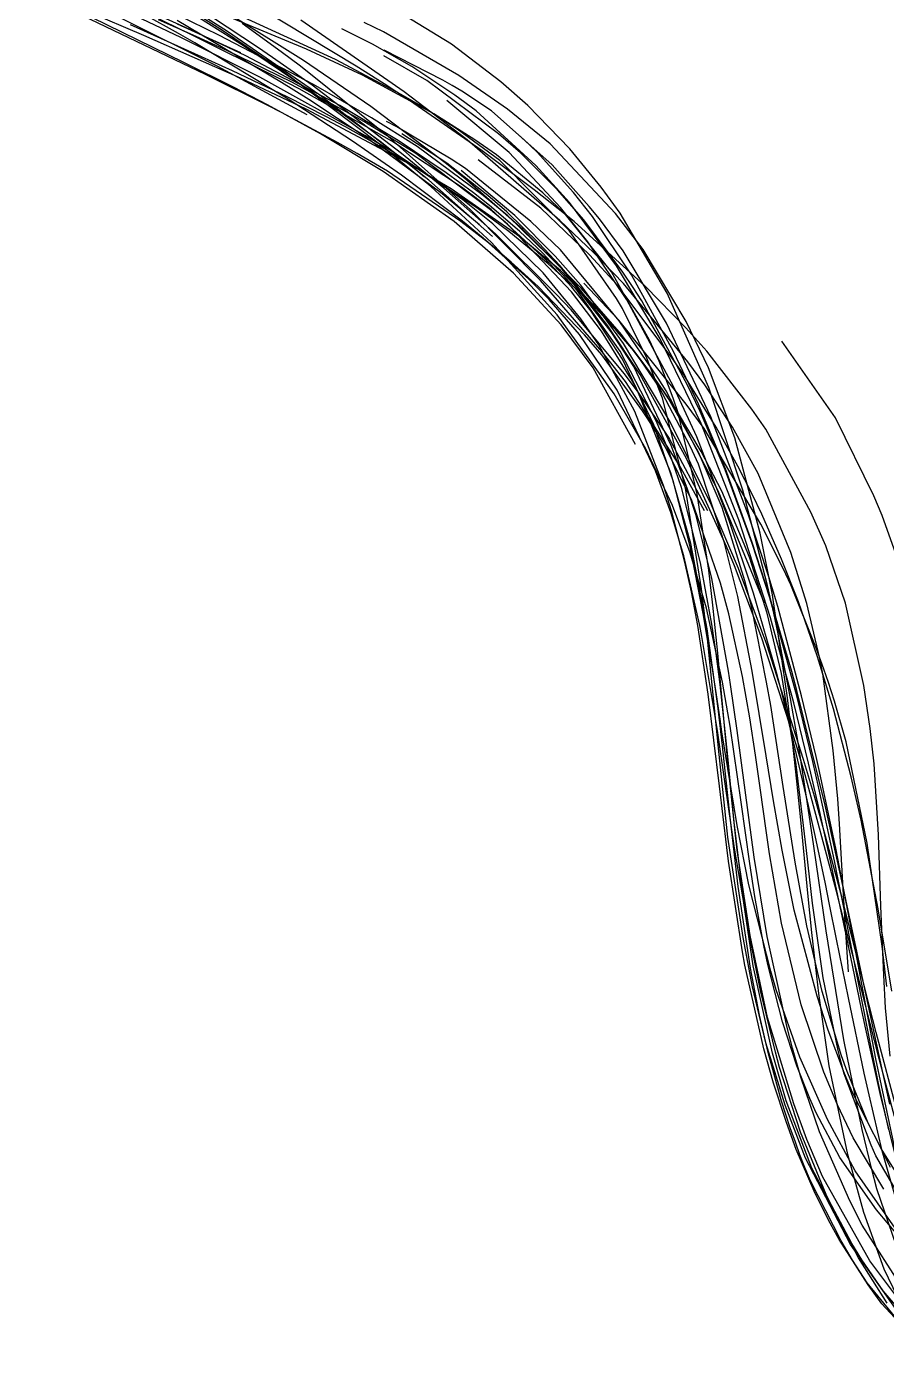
# Model space of a CAD drawing. Header units: metres. Extents: x -663 to 215, y -40 to 703.
# Drawn here: x -476.4 to -326.6, y 346.8 to 580.4 of the extents above; entities that cross this region are included whole.
import ezdxf

# ---------------------------------------------------------------- set-up
doc = ezdxf.new("R2010")
doc.units = ezdxf.units.M

msp = doc.modelspace()

# ---------------------------------------------------------------- linework, layer by layer
for p, q in [((-459.95, 579.12, -1993.92), (-476.38, 587, -1979.76)), ((-449.54, 578.54, -1981.88), (-467.11, 586.89, -1966.88)), ((-442.27, 579.73, -1990.2), (-454.32, 587.33, -1978.58)), ((-436.15, 576.84, -1989.22), (-451.59, 587.02, -1974.9)), ((-447.54, 578.93, -1983.2), (-459.93, 584.94, -1971.64)), ((-438.59, 577.05, -1992.98), (-450.79, 584.73, -1981.2)), ((-441.42, 579.59, -1990.37), (-449.19, 584.5, -1982.86)), ((-402.35, 577.33, -2019.92), (-415.01, 585.11, -2005.52)), ((-455.98, 578.89, -1973.29), (-465.81, 583.05, -1965.69)), ((-449, 574.17, -2001.24), (-465.04, 582, -1987.73)), ((-443.1, 573.45, -2000.26), (-459.98, 581.87, -1985.68)), ((-449.95, 579.21, -1978.77), (-455.8, 582.46, -1973.49)), ((-447.43, 579.66, -1992.25), (-453.24, 582.28, -1987.34)), ((-442.89, 578.94, -2001.41), (-450.07, 582.4, -1995.32)), ((-428.18, 574.51, -1990.99), (-441.44, 582.79, -1978.23)), ((-427.61, 576.47, -2008.39), (-441.37, 582.2, -1996.08)), ((-422.57, 574.7, -2018.11), (-439.94, 582.63, -2001.3)), ((-418.97, 573.51, -1984.82), (-435.64, 583.59, -1972.11)), ((-445.91, 575.18, -1997.39), (-458.31, 580.73, -1986.39)), ((-446.89, 578.69, -1992.97), (-453.41, 581.57, -1987.5)), ((-431.98, 570.69, -1994.84), (-450.2, 581.48, -1976.76)), ((-439.08, 575.87, -2000.11), (-450.13, 580.85, -1990.67)), ((-438.23, 575.34, -2000.2), (-447.43, 579.66, -1992.25)), ((-431.88, 572.72, -2000.77), (-442.27, 579.73, -1990.2)), ((-425.32, 568.5, -2007.15), (-441.42, 579.59, -1990.37)), ((-432.07, 576.04, -1990.94), (-438.82, 580.95, -1984.19)), ((-410.6, 569.03, -1993.09), (-428.64, 581.55, -1977.03)), ((-416.16, 577.34, -2012.97), (-421.5, 580.03, -2006.7)), ((-414.24, 579.52, -2008.4), (-417.6, 581.16, -2005.34)), ((-401.1, 571.91, -2021.58), (-414.24, 579.52, -2008.4)), ((-445.25, 572.06, -2006.48), (-459.95, 579.12, -1993.92)), ((-439.11, 571.41, -1987.61), (-455.98, 578.89, -1973.29)), ((-447.07, 577.59, -1981.41), (-449.95, 579.21, -1978.77)), ((-435.77, 571.62, -1994.59), (-449.54, 578.54, -1981.88)), ((-432.65, 571.49, -1998.21), (-447.54, 578.93, -1983.2)), ((-430.81, 567.78, -1997.34), (-447.07, 577.59, -1981.41)), ((-441.38, 576.18, -1997.66), (-446.89, 578.69, -1992.97)), ((-426.39, 570.32, -2015.73), (-442.89, 578.94, -2001.41)), ((-427.7, 569.72, -2004.13), (-438.59, 577.05, -1992.98)), ((-409.28, 573.44, -2021.46), (-416.16, 577.34, -2012.97)), ((-393.79, 570.81, -2030.72), (-402.35, 577.33, -2019.92)), ((-440.53, 572.73, -2002.21), (-445.91, 575.18, -1997.39)), ((-432.56, 571.93, -2005.31), (-441.38, 576.18, -1997.66)), ((-421.84, 566.67, -2015.16), (-438.23, 575.34, -2000.2)), ((-433.54, 575.06, -1991.72), (-436.15, 576.84, -1989.22)), ((-426.63, 570.2, -1998.52), (-433.54, 575.06, -1991.72)), ((-428.7, 573.53, -1994.38), (-432.07, 576.04, -1990.94)), ((-417.9, 571.97, -2017.59), (-427.61, 576.47, -2008.39)), ((-411.14, 568.58, -2030.07), (-422.57, 574.7, -2018.11)), ((-406.66, 571.03, -2023.31), (-414.17, 575.35, -2014.4)), ((-403.87, 571.1, -2026.82), (-414.11, 576.29, -2014.05)), ((-440.36, 569.85, -2008.63), (-449, 574.17, -2001.24)), ((-427.54, 565.07, -2014.38), (-443.1, 573.45, -2000.26)), ((-431.01, 568.18, -2010.87), (-440.53, 572.73, -2002.21)), ((-414.89, 559.94, -2019.9), (-431.88, 572.72, -2000.77)), ((-413.38, 561.25, -2011.23), (-428.7, 573.53, -1994.38)), ((-416.4, 566.49, -2003.26), (-428.18, 574.51, -1990.99)), ((-414.09, 570.43, -1988.76), (-418.97, 573.51, -1984.82)), ((-401.76, 568.45, -2031.36), (-409.28, 573.44, -2021.46)), ((-434.38, 566.65, -2015.83), (-445.25, 572.06, -2006.48)), ((-427.67, 566.03, -1998.21), (-439.11, 571.41, -1987.61)), ((-417.34, 561.4, -2013.58), (-435.77, 571.62, -1994.59)), ((-428.94, 569.59, -2002.11), (-432.65, 571.49, -1998.21)), ((-430.09, 570.71, -2007.47), (-432.56, 571.93, -2005.31)), ((-427.21, 567.72, -1999.81), (-431.98, 570.69, -1994.84)), ((-417.63, 563.88, -2018.94), (-430.09, 570.71, -2007.47)), ((-411.06, 558.29, -2015.24), (-426.63, 570.2, -1998.52)), ((-416.32, 564.54, -2024.82), (-426.39, 570.32, -2015.73)), ((-405.47, 565.21, -2030.53), (-417.9, 571.97, -2017.59)), ((-409.68, 567.57, -1992.46), (-414.09, 570.43, -1988.76)), ((-394.2, 561.76, -2039.65), (-406.66, 571.03, -2023.31)), ((-402.22, 570.17, -2028.94), (-403.87, 571.1, -2026.82)), ((-400.57, 569.2, -2031.08), (-402.22, 570.17, -2028.94)), ((-392.62, 566.05, -2031.02), (-401.1, 571.91, -2021.58)), ((-389.05, 566.67, -2037.09), (-393.79, 570.81, -2030.72)), ((-434.44, 566.8, -2013.77), (-440.36, 569.85, -2008.63)), ((-424.26, 564.78, -2017.13), (-431.01, 568.18, -2010.87)), ((-419.59, 560.49, -2009.2), (-430.81, 567.78, -1997.34)), ((-412.76, 560.47, -2020.94), (-428.94, 569.59, -2002.11)), ((-423.43, 566.73, -2008.66), (-427.7, 569.72, -2004.13)), ((-417.44, 561.24, -2010.64), (-427.21, 567.72, -1999.81)), ((-409, 555.8, -2026.24), (-425.32, 568.5, -2007.15)), ((-407.33, 566.37, -2034.25), (-411.14, 568.58, -2030.07)), ((-399.65, 560.71, -2004.03), (-410.6, 569.03, -1993.09)), ((-398.09, 565.76, -2036.37), (-401.76, 568.45, -2031.36)), ((-395.41, 565.75, -2038.03), (-400.57, 569.2, -2031.08)), ((-425.17, 561.76, -2022.07), (-434.44, 566.8, -2013.77)), ((-432.01, 565.45, -2017.88), (-434.38, 566.65, -2015.83)), ((-422.25, 560.23, -2026.53), (-432.01, 565.45, -2017.88)), ((-410.31, 556.82, -2016.68), (-427.67, 566.03, -1998.21)), ((-414.82, 560.4, -2018.25), (-423.43, 566.73, -2008.66)), ((-411.64, 560.57, -2025.14), (-421.84, 566.67, -2015.16)), ((-403.21, 556.49, -2018.43), (-416.4, 566.49, -2003.26)), ((-397.04, 558.81, -2004.06), (-409.68, 567.57, -1992.46)), ((-401.36, 562.56, -2041.13), (-407.33, 566.37, -2034.25)), ((-392.31, 558.49, -2043.73), (-403.16, 567.56, -2028.96)), ((-387.65, 556.22, -2051.79), (-398.09, 565.76, -2036.37)), ((-384.85, 556.37, -2053.4), (-395.41, 565.75, -2038.03)), ((-385.18, 560, -2040.17), (-392.62, 566.05, -2031.02)), ((-381.75, 559.11, -2047.77), (-389.05, 566.67, -2037.09)), ((-420.82, 562.96, -2020.37), (-424.26, 564.78, -2017.13)), ((-408.6, 558.31, -2027.8), (-417.63, 563.88, -2018.94)), ((-408.37, 559.52, -2032.36), (-416.32, 564.54, -2024.82)), ((-411.88, 562.97, -2042.11), (-413.72, 563.91, -2039.61)), ((-398.3, 560.7, -2038.72), (-405.47, 565.21, -2030.53)), ((-414.26, 555.21, -2032.49), (-425.17, 561.76, -2022.07)), ((-414.95, 559.67, -2026.05), (-420.82, 562.96, -2020.37)), ((-404.02, 551.27, -2027.22), (-417.44, 561.24, -2010.64)), ((-412.7, 558.68, -2018.66), (-417.34, 561.4, -2013.58)), ((-399.06, 548.5, -2028.81), (-413.38, 561.25, -2011.23)), ((-402.4, 557.32, -2054.8), (-411.88, 562.97, -2042.11)), ((-403.2, 556.61, -2052.51), (-411.04, 561.76, -2042.19)), ((-393.92, 557.07, -2050.53), (-401.36, 562.56, -2041.13)), ((-383.47, 546.64, -2023.17), (-399.65, 560.71, -2004.03)), ((-394.55, 558.1, -2043.29), (-398.3, 560.7, -2038.72)), ((-390.35, 558.44, -2045.01), (-394.2, 561.76, -2039.65)), ((-389.73, 560.72, -2045.69), (-391.69, 562.46, -2042.83)), ((-387.44, 558.56, -2049.1), (-389.73, 560.72, -2045.69)), ((-418.78, 558.29, -2029.67), (-422.25, 560.23, -2026.53)), ((-411.06, 554.57, -2018.86), (-419.59, 560.49, -2009.2)), ((-411.61, 557.69, -2029.37), (-414.95, 559.67, -2026.05)), ((-405.94, 552.55, -2030.92), (-414.89, 559.94, -2019.9)), ((-406.3, 553.67, -2028.43), (-414.82, 560.4, -2018.25)), ((-400.61, 552.43, -2037.18), (-412.76, 560.47, -2020.94)), ((-397.74, 548.68, -2037.07), (-412.7, 558.68, -2018.66)), ((-403.31, 554.97, -2033.9), (-411.64, 560.57, -2025.14)), ((-396.82, 551.01, -2044.49), (-408.37, 559.52, -2032.36)), ((-387.95, 552.01, -2013.3), (-397.04, 558.81, -2004.06)), ((-383.38, 548.93, -2057.21), (-392.31, 558.49, -2043.73)), ((-383.89, 552.01, -2054.55), (-390.35, 558.44, -2045.01)), ((-381.12, 551.52, -2058.98), (-387.44, 558.56, -2049.1)), ((-373.78, 547.86, -2056.99), (-385.18, 560, -2040.17)), ((-376.3, 552.47, -2056.44), (-381.75, 559.11, -2047.77)), ((-413.54, 555.22, -2034.56), (-418.78, 558.29, -2029.67)), ((-409.56, 556.44, -2031.43), (-411.61, 557.69, -2029.37)), ((-403.72, 552.29, -2023.7), (-411.06, 558.29, -2015.24)), ((-402.4, 552.14, -2026.04), (-410.31, 556.82, -2016.68)), ((-406.63, 554.56, -2034.44), (-409.56, 556.44, -2031.43)), ((-395.57, 548.51, -2042.39), (-408.6, 558.31, -2027.8)), ((-399.69, 553.66, -2022.7), (-403.21, 556.49, -2018.43)), ((-396.03, 551.02, -2062), (-403.2, 556.61, -2052.51)), ((-399.9, 555.69, -2058.11), (-402.4, 557.32, -2054.8)), ((-386.78, 548.81, -2066.01), (-397.69, 557.19, -2052.19)), ((-386.45, 551.44, -2054.38), (-394.55, 558.1, -2043.29)), ((-381.84, 544.93, -2069.27), (-393.92, 557.07, -2050.53)), ((-381.79, 549.8, -2061.04), (-387.65, 556.22, -2051.79)), ((-378.35, 549.11, -2063.54), (-384.85, 556.37, -2053.4)), ((-401.88, 546.45, -2045.82), (-414.26, 555.21, -2032.49)), ((-400.73, 546.45, -2047.84), (-413.54, 555.22, -2034.56)), ((-400.47, 546.52, -2032.01), (-411.06, 554.57, -2018.86)), ((-407.05, 554.2, -2028.63), (-409, 555.8, -2026.24)), ((-403.7, 552.58, -2037.55), (-406.63, 554.56, -2034.44)), ((-395.21, 543.89, -2043.16), (-406.3, 553.67, -2028.43)), ((-398.53, 551.45, -2039.24), (-403.31, 554.97, -2033.9)), ((-391.32, 547.54, -2067.22), (-400.69, 555.34, -2054.95)), ((-388.52, 546.45, -2073.14), (-399.9, 555.69, -2058.11)), ((-389.94, 545.1, -2035.54), (-399.69, 553.66, -2022.7)), ((-395.39, 542.8, -2045.41), (-405.94, 552.55, -2030.92)), ((-394.72, 544.35, -2034.94), (-403.72, 552.29, -2023.7)), ((-400.4, 550.22, -2041.16), (-403.7, 552.58, -2037.55)), ((-390.47, 543.82, -2042.32), (-402.4, 552.14, -2026.04)), ((-395.46, 548.59, -2044.74), (-400.61, 552.43, -2037.18)), ((-395.75, 549.28, -2042.48), (-398.53, 551.45, -2039.24)), ((-381, 546.45, -2020.99), (-387.95, 552.01, -2013.3)), ((-382.49, 547.68, -2060.41), (-386.45, 551.44, -2054.38)), ((-379.31, 546.79, -2061.72), (-383.89, 552.01, -2054.55)), ((-377.8, 547.36, -2064.37), (-381.12, 551.52, -2058.98)), ((-372.96, 547.92, -2062.11), (-376.3, 552.47, -2056.44)), ((-397.46, 545.91, -2036.08), (-404.02, 551.27, -2027.22)), ((-395.16, 546.07, -2047.27), (-400.4, 550.22, -2041.16)), ((-392.52, 547.48, -2049.37), (-396.82, 551.01, -2044.49)), ((-392.74, 548.18, -2066.38), (-396.03, 551.02, -2062)), ((-390.51, 544.81, -2049.01), (-395.75, 549.28, -2042.48)), ((-373.59, 538.77, -2075.08), (-381.79, 549.8, -2061.04)), ((-376.55, 546.91, -2066.43), (-378.35, 549.11, -2063.54)), ((-386.83, 536.22, -2045.87), (-399.06, 548.5, -2028.81)), ((-392.38, 544.73, -2044.24), (-397.74, 548.68, -2037.07)), ((-392.58, 546, -2046.01), (-395.57, 548.51, -2042.39)), ((-385.19, 539.1, -2062.46), (-395.46, 548.59, -2044.74)), ((-387.14, 542.72, -2073.9), (-392.74, 548.18, -2066.38)), ((-383.25, 538.38, -2061.57), (-392.52, 547.48, -2049.37)), ((-384.29, 540.46, -2076.64), (-391.32, 547.54, -2067.22)), ((-378.31, 540.69, -2076.96), (-386.78, 548.81, -2066.01)), ((-377.56, 541, -2030.99), (-383.47, 546.64, -2023.17)), ((-378.59, 542.95, -2064.97), (-383.38, 548.93, -2057.21)), ((-374.46, 537.7, -2075.38), (-382.49, 547.68, -2060.41)), ((-372.53, 537.66, -2073.17), (-379.31, 546.79, -2061.72)), ((-370.98, 537.17, -2076.22), (-377.8, 547.36, -2064.37)), ((-372.46, 541.36, -2073.25), (-376.55, 546.91, -2066.43)), ((-368.94, 541.61, -2065.22), (-373.78, 547.86, -2056.99)), ((-364.8, 533.99, -2078.01), (-372.96, 547.92, -2062.11)), ((-391.57, 537.48, -2058.91), (-401.88, 546.45, -2045.82)), ((-395.94, 542.74, -2053.28), (-400.73, 546.45, -2047.84)), ((-396.85, 543.6, -2036.77), (-400.47, 546.52, -2032.01)), ((-386.39, 537.51, -2059.16), (-395.16, 546.07, -2047.27)), ((-384.1, 533.82, -2049.95), (-394.72, 544.35, -2034.94)), ((-381.45, 534.23, -2062.27), (-392.58, 546, -2046.01)), ((-385.49, 539.1, -2054.3), (-392.38, 544.73, -2044.24)), ((-386.44, 540.97, -2054.48), (-390.51, 544.81, -2049.01)), ((-379.76, 534.86, -2050.73), (-389.94, 545.1, -2035.54)), ((-383.38, 541.53, -2079.97), (-388.52, 546.45, -2073.14)), ((-373.61, 533.06, -2085.95), (-381.84, 544.93, -2069.27)), ((-368.58, 535.18, -2037.09), (-381, 546.45, -2020.99)), ((-391.94, 539.41, -2043.6), (-396.85, 543.6, -2036.77)), ((-388.87, 536.43, -2062.28), (-395.94, 542.74, -2053.28)), ((-383.95, 530.23, -2063.9), (-395.39, 542.8, -2045.41)), ((-383.34, 537.96, -2053.43), (-390.47, 543.82, -2042.32)), ((-383.51, 538.81, -2078.84), (-387.14, 542.72, -2073.9)), ((-371.78, 532.81, -2077.01), (-378.59, 542.95, -2064.97)), ((-380.47, 534.44, -2063.56), (-386.44, 540.97, -2054.48)), ((-379.85, 535.37, -2082.75), (-384.29, 540.46, -2076.64)), ((-373.14, 529.18, -2094.14), (-383.38, 541.53, -2079.97)), ((-373.48, 535.42, -2083.36), (-378.31, 540.69, -2076.96)), ((-372.38, 535.7, -2038.43), (-377.56, 541, -2030.99)), ((-364.87, 528.74, -2087.06), (-372.46, 541.36, -2073.25)), ((-361.45, 529.08, -2080.83), (-368.94, 541.61, -2065.22)), ((-387.26, 535.14, -2050.55), (-391.94, 539.41, -2043.6)), ((-383.28, 528.45, -2071.67), (-391.57, 537.48, -2058.91)), ((-379.85, 529.51, -2069.81), (-386.39, 537.51, -2059.16)), ((-380.13, 534.21, -2062.87), (-385.49, 539.1, -2054.3)), ((-381.41, 535.01, -2069.8), (-385.19, 539.1, -2062.46)), ((-380.53, 535.35, -2082.96), (-383.51, 538.81, -2078.84)), ((-373.58, 527.7, -2071.9), (-383.34, 537.96, -2053.43)), ((-374.51, 527.23, -2076.11), (-383.25, 538.38, -2061.57)), ((-367.84, 525.79, -2091.95), (-374.46, 537.7, -2075.38)), ((-365.98, 526.05, -2089.5), (-373.59, 538.77, -2075.08)), ((-370.69, 534.96, -2076.41), (-372.53, 537.66, -2073.17)), ((-385.32, 532.89, -2067.24), (-388.87, 536.43, -2062.28)), ((-379.2, 526.72, -2064.11), (-387.26, 535.14, -2050.55)), ((-376.12, 523.77, -2063.25), (-386.83, 536.22, -2045.87)), ((-378.01, 530.85, -2077.06), (-381.41, 535.01, -2069.8)), ((-375.12, 528.28, -2090.68), (-380.53, 535.35, -2082.96)), ((-372.37, 525.2, -2093.55), (-379.85, 535.37, -2082.75)), ((-373.18, 529.29, -2096.24), (-379.33, 535.73, -2088.99)), ((-363.59, 522.27, -2097.34), (-373.48, 535.42, -2083.36)), ((-361.15, 522.01, -2058.02), (-372.38, 535.7, -2038.43)), ((-363.69, 523.84, -2090.11), (-370.98, 537.17, -2076.22)), ((-361.5, 527.93, -2047.67), (-368.58, 535.18, -2037.09)), ((-380.05, 526.77, -2075.66), (-385.32, 532.89, -2067.24)), ((-381.49, 531.07, -2053.88), (-384.1, 533.82, -2049.95)), ((-376.22, 527.38, -2071.43), (-381.45, 534.23, -2062.27)), ((-372.96, 523.87, -2077.73), (-380.47, 534.44, -2063.56)), ((-377.23, 531.37, -2067.78), (-380.13, 534.21, -2062.87)), ((-372.73, 526.78, -2062.59), (-379.76, 534.86, -2050.73)), ((-372.55, 531.32, -2088.32), (-373.61, 533.06, -2085.95)), ((-363.68, 517.72, -2093.35), (-371.78, 532.81, -2077.01)), ((-369.19, 532.65, -2079.12), (-370.69, 534.96, -2076.41)), ((-361.24, 517.95, -2095.07), (-369.19, 532.65, -2079.12)), ((-357.52, 517.57, -2095.35), (-364.8, 533.99, -2078.01)), ((-372.28, 519.98, -2069.81), (-381.49, 531.07, -2053.88)), ((-372.55, 522.51, -2090.82), (-378.01, 530.85, -2077.06)), ((-373.48, 527.34, -2074.62), (-377.23, 531.37, -2067.78)), ((-368.3, 522.65, -2099.66), (-372.55, 531.32, -2088.32)), ((-374.03, 516.45, -2083.86), (-383.95, 530.23, -2063.9)), ((-377.7, 521.01, -2081.93), (-383.28, 528.45, -2071.67)), ((-376.66, 524.97, -2075.73), (-379.85, 529.51, -2069.81)), ((-369.49, 519.82, -2099.13), (-375.12, 528.28, -2090.68)), ((-361.47, 514.68, -2110.46), (-373.18, 529.29, -2096.24)), ((-366.36, 519.21, -2104.15), (-373.14, 529.18, -2094.14)), ((-357.16, 512.48, -2103.07), (-364.87, 528.74, -2087.06)), ((-357.55, 521, -2090.57), (-361.45, 529.08, -2080.83)), ((-373.52, 517.12, -2088.62), (-380.05, 526.77, -2075.66)), ((-376.16, 523.23, -2069.69), (-379.2, 526.72, -2064.11)), ((-371.14, 519.14, -2082.18), (-376.22, 527.38, -2071.43)), ((-370.61, 521.2, -2083.87), (-374.51, 527.23, -2076.11)), ((-370.35, 523.72, -2078.82), (-373.58, 527.7, -2071.9)), ((-370.21, 523.46, -2081.07), (-373.48, 527.34, -2074.62)), ((-366.04, 517.85, -2075.54), (-372.73, 526.78, -2062.59)), ((-366.17, 522.15, -2096.84), (-367.84, 525.79, -2091.95)), ((-358.85, 511.31, -2104.81), (-365.98, 526.05, -2089.5)), ((-357.85, 523.88, -2053.65), (-361.5, 527.93, -2047.67)), ((-335.46, 512.3, -2124.72), (-344.77, 525.65, -2111.04)), ((-370.41, 513.41, -2090.59), (-376.66, 524.97, -2075.73)), ((-372.07, 518.6, -2070.5), (-376.12, 523.77, -2063.25)), ((-366.66, 511.64, -2093.57), (-372.96, 523.87, -2077.73)), ((-364.23, 511.59, -2106.43), (-372.37, 525.2, -2093.55)), ((-366.21, 517.71, -2088.91), (-370.35, 523.72, -2078.82)), ((-366.81, 518.98, -2088.38), (-370.21, 523.46, -2081.07)), ((-359.33, 514.66, -2099.09), (-363.69, 523.84, -2090.11)), ((-350, 513.77, -2068.85), (-357.85, 523.88, -2053.65)), ((-370.29, 507.66, -2099.82), (-377.7, 521.01, -2081.93)), ((-369.06, 513.51, -2084.95), (-376.16, 523.23, -2069.69)), ((-367.13, 511.06, -2108.38), (-372.55, 522.51, -2090.82)), ((-364.06, 507.49, -2101.31), (-370.61, 521.2, -2083.87)), ((-365.62, 515.72, -2108.36), (-368.3, 522.65, -2099.66)), ((-363.74, 515.71, -2105.25), (-366.17, 522.15, -2096.84)), ((-361.85, 519.76, -2099.88), (-363.59, 522.27, -2097.34)), ((-358.23, 518.05, -2063.74), (-361.15, 522.01, -2058.02)), ((-352.97, 508.77, -2104.89), (-357.55, 521, -2090.57)), ((-369.77, 516.68, -2074.56), (-372.28, 519.98, -2069.81)), ((-370.03, 517.15, -2084.75), (-371.14, 519.14, -2082.18)), ((-361.42, 505.19, -2112.53), (-369.49, 519.82, -2099.13)), ((-364.78, 516.06, -2093.05), (-366.81, 518.98, -2088.38)), ((-364.97, 517, -2106.27), (-366.36, 519.21, -2104.15)), ((-356.25, 510.68, -2108.59), (-361.85, 519.76, -2099.88)), ((-368.48, 506.9, -2097.47), (-374.03, 516.45, -2083.86)), ((-366.84, 503.05, -2107), (-373.52, 517.12, -2088.62)), ((-362.66, 504.1, -2090.86), (-372.07, 518.6, -2070.5)), ((-364.12, 502.7, -2102.97), (-370.03, 517.15, -2084.75)), ((-364.49, 508.85, -2085.85), (-369.77, 516.68, -2074.56)), ((-360.71, 507.24, -2105.46), (-366.21, 517.71, -2088.91)), ((-362.96, 513.31, -2082.09), (-366.04, 517.85, -2075.54)), ((-355.88, 499.54, -2121.7), (-364.97, 517, -2106.27)), ((-359.63, 508.95, -2102.38), (-363.68, 517.72, -2093.35)), ((-359.01, 513.36, -2099.85), (-361.24, 517.95, -2095.07)), ((-353.41, 510.65, -2074.49), (-358.23, 518.05, -2063.74)), ((-351.58, 499.67, -2113.31), (-357.52, 517.57, -2095.35)), ((-361.57, 500.03, -2126.9), (-365.62, 515.72, -2108.36)), ((-359.32, 506.32, -2108), (-364.78, 516.06, -2093.05)), ((-362.88, 513.14, -2108.54), (-363.74, 515.71, -2105.25)), ((-358.36, 510.41, -2114.37), (-361.47, 514.68, -2110.46)), ((-354.64, 503.41, -2109.64), (-359.33, 514.66, -2099.09)), ((-365.43, 500.51, -2107), (-370.41, 513.41, -2090.59)), ((-367.14, 510.59, -2089.49), (-369.06, 513.51, -2084.95)), ((-364.37, 506.16, -2100.56), (-366.66, 511.64, -2093.57)), ((-358.84, 506.43, -2091.92), (-362.96, 513.31, -2082.09)), ((-359.58, 498.98, -2125.83), (-362.88, 513.14, -2108.54)), ((-354.66, 503.21, -2110.05), (-359.01, 513.36, -2099.85)), ((-350.62, 495.32, -2118.88), (-357.16, 512.48, -2103.07)), ((-347.59, 510.33, -2074.06), (-350, 513.77, -2068.85)), ((-328.74, 498.69, -2137.12), (-335.46, 512.3, -2124.72)), ((-365.09, 507.18, -2094.73), (-367.14, 510.59, -2089.49)), ((-363.67, 501.12, -2122.66), (-367.13, 511.06, -2108.38)), ((-357.07, 497.07, -2119.16), (-364.23, 511.59, -2106.43)), ((-352.28, 494.53, -2121.17), (-358.85, 511.31, -2104.81)), ((-348.47, 493.76, -2128.48), (-358.36, 510.41, -2114.37)), ((-352.47, 503.84, -2114.88), (-356.25, 510.68, -2108.59)), ((-348.94, 502.57, -2086.31), (-353.41, 510.65, -2074.49)), ((-339.74, 495.88, -2096.26), (-347.59, 510.33, -2074.06)), ((-360.5, 497.88, -2108.72), (-365.09, 507.18, -2094.73)), ((-357.72, 496.07, -2104.24), (-364.49, 508.85, -2085.85)), ((-361.28, 500.04, -2110.73), (-364.06, 507.49, -2101.31)), ((-359.34, 504.2, -2110.12), (-360.71, 507.24, -2105.46)), ((-353.95, 494.39, -2116.77), (-359.63, 508.95, -2102.38)), ((-348.59, 492.21, -2123.74), (-352.97, 508.77, -2104.89)), ((-363.87, 496.99, -2111.33), (-368.48, 506.9, -2097.47)), ((-362.26, 500.15, -2108.13), (-364.37, 506.16, -2100.56)), ((-354.45, 489.89, -2125.73), (-361.42, 505.19, -2112.53)), ((-355.18, 496.68, -2122.03), (-359.32, 506.32, -2108)), ((-355.26, 499.51, -2101.71), (-358.84, 506.43, -2091.92)), ((-364.15, 495.77, -2116.36), (-366.84, 503.05, -2107)), ((-360.64, 490.38, -2118.15), (-364.12, 502.7, -2102.97)), ((-358.28, 496.09, -2102.13), (-362.66, 504.1, -2090.86)), ((-354.83, 490.67, -2129.55), (-359.34, 504.2, -2110.12)), ((-349.94, 490.39, -2122.47), (-354.66, 503.21, -2110.05)), ((-349.97, 490.56, -2121.3), (-354.64, 503.41, -2109.64)), ((-349.97, 498.96, -2119.24), (-352.47, 503.84, -2114.88)), ((-343.24, 488.81, -2106.46), (-348.94, 502.57, -2086.31)), ((-364.01, 496.1, -2112.62), (-365.43, 500.51, -2107)), ((-360.82, 490.12, -2137.53), (-363.67, 501.12, -2122.66)), ((-358.95, 487.02, -2124.28), (-362.26, 500.15, -2108.13)), ((-358.79, 482.5, -2146.31), (-361.57, 500.03, -2126.9)), ((-359.75, 495.3, -2116.69), (-361.28, 500.04, -2110.73)), ((-355.5, 483.48, -2129.46), (-360.5, 497.88, -2108.72)), ((-357.54, 485.74, -2141.15), (-359.58, 498.98, -2125.83)), ((-347.82, 479.99, -2137.94), (-355.88, 499.54, -2121.7)), ((-351.34, 490.3, -2114.6), (-355.26, 499.51, -2101.71)), ((-347.32, 483.08, -2129.49), (-351.58, 499.67, -2113.31)), ((-348.3, 495.51, -2122.27), (-349.97, 498.96, -2119.24)), ((-327.32, 495.28, -2140.1), (-328.74, 498.69, -2137.12)), ((-361.88, 488.24, -2125.92), (-364.15, 495.77, -2116.36)), ((-361.68, 487.12, -2124.03), (-364.01, 496.1, -2112.62)), ((-360.78, 488.76, -2122.66), (-363.87, 496.99, -2111.33)), ((-357, 484.32, -2130.41), (-359.75, 495.3, -2116.69)), ((-352.35, 486.04, -2128.48), (-357.07, 497.07, -2119.16)), ((-351.22, 483.88, -2139.52), (-355.18, 496.68, -2122.03)), ((-347.09, 484.58, -2128.49), (-350.62, 495.32, -2118.88)), ((-344.85, 487.69, -2129), (-348.3, 495.51, -2122.27)), ((-337.12, 489.96, -2105.39), (-339.74, 495.88, -2096.26)), ((-324.95, 488.59, -2145.73), (-327.32, 495.28, -2140.1)), ((-349.73, 481.77, -2128.91), (-353.95, 494.39, -2116.77)), ((-346.78, 477.43, -2137.24), (-352.28, 494.53, -2121.17)), ((-344.52, 485.94, -2134.85), (-348.47, 493.76, -2128.48)), ((-352.45, 481.15, -2142.4), (-354.83, 490.67, -2129.55)), ((-346.43, 481.45, -2135.79), (-348.59, 492.21, -2123.74)), ((-359.1, 476.1, -2141.01), (-361.88, 488.24, -2125.92)), ((-358.48, 478.2, -2152.7), (-360.82, 490.12, -2137.53)), ((-357.95, 479.16, -2135.58), (-360.78, 488.76, -2122.66)), ((-357.8, 475.51, -2136.01), (-360.64, 490.38, -2118.15)), ((-353.02, 486.5, -2128.62), (-354.45, 489.89, -2125.73)), ((-350.4, 487.85, -2118), (-351.34, 490.3, -2114.6)), ((-346.99, 481.47, -2129.41), (-349.97, 490.56, -2121.3)), ((-346.87, 480.92, -2131.45), (-349.94, 490.39, -2122.47)), ((-340.45, 479.94, -2119.43), (-343.24, 488.81, -2106.46)), ((-333.7, 480.01, -2120.81), (-337.12, 489.96, -2105.39)), ((-360.55, 481.99, -2130.54), (-361.68, 487.12, -2124.03)), ((-357.02, 476.33, -2137.18), (-358.95, 487.02, -2124.28)), ((-348.26, 473.91, -2139.16), (-353.02, 486.5, -2128.62)), ((-347.39, 472.82, -2139.43), (-352.35, 486.04, -2128.48)), ((-347.37, 478.29, -2131.17), (-350.4, 487.85, -2118)), ((-341.9, 480.23, -2135.27), (-344.85, 487.69, -2129)), ((-343.23, 483.2, -2137.05), (-344.52, 485.94, -2134.85)), ((-356.8, 479.67, -2147.98), (-357.54, 485.74, -2141.15)), ((-354.11, 468.16, -2150.25), (-357, 484.32, -2130.41)), ((-350.07, 479.46, -2145.36), (-351.22, 483.88, -2139.52)), ((-345.51, 479.42, -2133.05), (-347.09, 484.58, -2128.49)), ((-359.44, 476.14, -2137.96), (-360.55, 481.99, -2130.54)), ((-357.74, 473.82, -2155.57), (-358.79, 482.5, -2146.31)), ((-354.02, 478.15, -2136.91), (-355.5, 483.48, -2129.46)), ((-345.75, 467.93, -2141.99), (-349.73, 481.77, -2128.91)), ((-346.21, 478.25, -2134.16), (-347.32, 483.08, -2129.49)), ((-343.08, 468.12, -2141.18), (-346.99, 481.47, -2129.41)), ((-343.83, 463.52, -2155.46), (-346.43, 481.45, -2135.79)), ((-338.75, 472.05, -2145.84), (-343.23, 483.2, -2137.05)), ((-355.16, 466.26, -2152.46), (-357.95, 479.16, -2135.58)), ((-355.95, 471.31, -2157.13), (-356.8, 479.67, -2147.98)), ((-349.94, 468.16, -2158.85), (-352.45, 481.15, -2142.4)), ((-347.44, 466.25, -2161.88), (-350.07, 479.46, -2145.36)), ((-342.18, 463.87, -2147.34), (-346.87, 480.92, -2131.45)), ((-341.35, 463.89, -2146.64), (-345.51, 479.42, -2133.05)), ((-338.58, 470.68, -2143.13), (-341.9, 480.23, -2135.27)), ((-338.24, 470.57, -2133.08), (-340.45, 479.94, -2119.43)), ((-330.53, 465.65, -2143.01), (-333.7, 480.01, -2120.81)), ((-356.9, 468.59, -2164.34), (-358.48, 478.2, -2152.7)), ((-351.67, 467.26, -2151.66), (-354.02, 478.15, -2136.91)), ((-344.85, 467.75, -2145.52), (-347.37, 478.29, -2131.17)), ((-342.72, 462.67, -2150.85), (-346.78, 477.43, -2137.24)), ((-345.44, 474.67, -2137.59), (-346.21, 478.25, -2134.16)), ((-357.64, 464.16, -2153.08), (-359.44, 476.14, -2137.96)), ((-358.72, 474.21, -2143.34), (-359.1, 476.1, -2141.01)), ((-355.92, 461.67, -2152.24), (-357.8, 475.51, -2136.01)), ((-356.26, 471.24, -2143.24), (-357.02, 476.33, -2137.18)), ((-343.28, 463.38, -2148.36), (-345.44, 474.67, -2137.59)), ((-356.02, 457.84, -2162.9), (-358.72, 474.21, -2143.34)), ((-356.31, 459.48, -2170.24), (-357.74, 473.82, -2155.57)), ((-342.28, 455.37, -2154.55), (-348.26, 473.91, -2139.16)), ((-341.01, 452.77, -2155.87), (-347.39, 472.82, -2139.43)), ((-337.46, 468.5, -2148.62), (-338.75, 472.05, -2145.84)), ((-355.56, 465.84, -2149.62), (-356.26, 471.24, -2143.24)), ((-354.34, 453.57, -2175.58), (-355.95, 471.31, -2157.13)), ((-335.8, 461.59, -2150.49), (-338.58, 470.68, -2143.13)), ((-337.66, 467.67, -2137.3), (-338.24, 470.57, -2133.08)), ((-356.2, 464.05, -2169.68), (-356.9, 468.59, -2164.34)), ((-353.73, 465.82, -2153.1), (-354.11, 468.16, -2150.25)), ((-350.4, 460.01, -2161.15), (-351.67, 467.26, -2151.66)), ((-347.52, 453.41, -2176.22), (-349.94, 468.16, -2158.85)), ((-344.63, 463.77, -2145.89), (-345.75, 467.93, -2141.99)), ((-342.28, 451.93, -2166.67), (-344.85, 467.75, -2145.52)), ((-342.16, 464.8, -2144.1), (-343.08, 468.12, -2141.18)), ((-335.84, 454.32, -2156.52), (-337.66, 467.67, -2137.3)), ((-336.67, 466.19, -2150.42), (-337.46, 468.5, -2148.62)), ((-354.22, 453.27, -2164.15), (-355.56, 465.84, -2149.62)), ((-354.2, 460.91, -2159.34), (-355.16, 466.26, -2152.46)), ((-352.59, 457.81, -2162.74), (-353.73, 465.82, -2153.1)), ((-346.73, 462.16, -2166.84), (-347.44, 466.25, -2161.88)), ((-335.62, 462.95, -2152.92), (-336.67, 466.19, -2150.42)), ((-329.4, 458.16, -2154.53), (-330.53, 465.65, -2143.01)), ((-355.68, 448.16, -2172.9), (-357.64, 464.16, -2153.08)), ((-355.55, 459.78, -2174.62), (-356.2, 464.05, -2169.68)), ((-340.15, 444.78, -2163.56), (-344.63, 463.77, -2145.89)), ((-343.17, 458.13, -2161.32), (-343.83, 463.52, -2155.46)), ((-341.97, 455.73, -2155.63), (-343.28, 463.38, -2148.36)), ((-340.12, 452.16, -2160.44), (-342.72, 462.67, -2150.85)), ((-339.95, 454.81, -2155.7), (-342.18, 463.87, -2147.34)), ((-337.25, 444.82, -2161.6), (-342.16, 464.8, -2144.1)), ((-338.82, 453.3, -2155.83), (-341.35, 463.89, -2146.64)), ((-333.6, 455.86, -2158.39), (-335.62, 462.95, -2152.92)), ((-355.16, 455.13, -2159.79), (-355.92, 461.67, -2152.24)), ((-353.81, 458.56, -2162.33), (-354.2, 460.91, -2159.34)), ((-344.57, 448.08, -2182.96), (-346.73, 462.16, -2166.84)), ((-332.73, 449.76, -2159.92), (-335.8, 461.59, -2150.49)), ((-355.85, 454.74, -2174.98), (-356.31, 459.48, -2170.24)), ((-355.23, 457.61, -2177.09), (-355.55, 459.78, -2174.62)), ((-351.9, 445.32, -2178.72), (-353.81, 458.56, -2162.33)), ((-349.4, 453.55, -2169.4), (-350.4, 460.01, -2161.15)), ((-342.18, 448.99, -2171.12), (-343.17, 458.13, -2161.32)), ((-328.73, 452.01, -2163.97), (-329.4, 458.16, -2154.53)), ((-354.65, 448.51, -2173.72), (-356.02, 457.84, -2162.9)), ((-352.56, 441.27, -2194.67), (-355.23, 457.61, -2177.09)), ((-350.57, 442.65, -2180.46), (-352.59, 457.81, -2162.74)), ((-340.36, 445.48, -2165.28), (-341.97, 455.73, -2155.63)), ((-329.9, 438.18, -2171.93), (-333.6, 455.86, -2158.39)), ((-354.18, 439.25, -2189.87), (-355.85, 454.74, -2174.98)), ((-353.98, 444.28, -2172.08), (-355.16, 455.13, -2159.79)), ((-352.94, 440.13, -2188.91), (-354.34, 453.57, -2175.58)), ((-353.08, 441.86, -2177.02), (-354.22, 453.27, -2164.15)), ((-348.58, 447.86, -2176.5), (-349.4, 453.55, -2169.4)), ((-346.25, 445.6, -2184.97), (-347.52, 453.41, -2176.22)), ((-340.71, 450.09, -2158.92), (-342.28, 455.37, -2154.55)), ((-339.38, 452.4, -2157.92), (-339.95, 454.81, -2155.7)), ((-338.22, 450.66, -2158.12), (-338.82, 453.3, -2155.83)), ((-335.06, 445.91, -2168.5), (-335.84, 454.32, -2156.52)), ((-340.48, 436.94, -2186.34), (-342.28, 451.93, -2166.67)), ((-339.12, 446.38, -2161.11), (-341.01, 452.77, -2155.87)), ((-338.32, 444.41, -2167.47), (-340.12, 452.16, -2160.44)), ((-338.32, 447.78, -2162.17), (-339.38, 452.4, -2157.92)), ((-327.96, 439.64, -2182.71), (-328.73, 452.01, -2163.97)), ((-341.51, 442.26, -2178.26), (-342.18, 448.99, -2171.12)), ((-335.3, 430.01, -2175.61), (-340.71, 450.09, -2158.92)), ((-335.35, 437.06, -2169.88), (-338.22, 450.66, -2158.12)), ((-330.98, 442.19, -2165.89), (-332.73, 449.76, -2159.92)), ((-354.38, 437.47, -2185.86), (-355.68, 448.16, -2172.9)), ((-353.02, 437.34, -2186.22), (-354.65, 448.51, -2173.72)), ((-347.47, 440.01, -2185.99), (-348.58, 447.86, -2176.5)), ((-342.49, 434.87, -2197.13), (-344.57, 448.08, -2182.96)), ((-337.16, 439.41, -2166.82), (-339.12, 446.38, -2161.11)), ((-335.64, 435.12, -2173.76), (-338.32, 447.78, -2162.17)), ((-353.59, 440.68, -2176.11), (-353.98, 444.28, -2172.08)), ((-350.37, 434.66, -2191.48), (-351.9, 445.32, -2178.72)), ((-344.75, 436.96, -2194.26), (-346.25, 445.6, -2184.97)), ((-339.2, 437.67, -2172.6), (-340.36, 445.48, -2165.28)), ((-338.99, 439.54, -2168.41), (-340.15, 444.78, -2163.56)), ((-336.46, 435.95, -2175.1), (-338.32, 444.41, -2167.47)), ((-334.03, 430.33, -2174.27), (-337.25, 444.82, -2161.6)), ((-334.74, 441.6, -2174.6), (-335.06, 445.91, -2168.5)), ((-351.44, 427.79, -2192.38), (-353.08, 441.86, -2177.02)), ((-349.62, 435.78, -2188.31), (-350.57, 442.65, -2180.46)), ((-340.27, 429.52, -2191.5), (-341.51, 442.26, -2178.26)), ((-334.08, 430.28, -2190.41), (-334.74, 441.6, -2174.6)), ((-328.01, 426.78, -2177.88), (-330.98, 442.19, -2165.89)), ((-351.55, 421.77, -2205.78), (-354.18, 439.25, -2189.87)), ((-352.42, 430.63, -2187.15), (-353.59, 440.68, -2176.11)), ((-352.58, 436.98, -2191.97), (-352.94, 440.13, -2188.91)), ((-350.56, 430.95, -2205.16), (-352.56, 441.27, -2194.67)), ((-346.94, 436.36, -2190.32), (-347.47, 440.01, -2185.99)), ((-337.21, 431.12, -2176.18), (-338.99, 439.54, -2168.41)), ((-334.29, 428.61, -2175.69), (-337.16, 439.41, -2166.82)), ((-327.53, 427.24, -2201.19), (-327.96, 439.64, -2182.71)), ((-354.08, 435.08, -2188.72), (-354.38, 437.47, -2185.86)), ((-350.51, 422.39, -2202.11), (-353.02, 437.34, -2186.22)), ((-350.33, 422.1, -2205.87), (-352.58, 436.98, -2191.97)), ((-342.65, 426.55, -2204.89), (-344.75, 436.96, -2194.26)), ((-339.43, 427.78, -2198.16), (-340.48, 436.94, -2186.34)), ((-337.06, 422.93, -2186.25), (-339.2, 437.67, -2172.6)), ((-332.98, 424.92, -2180.34), (-335.35, 437.06, -2169.88)), ((-327.32, 420.29, -2185.55), (-329.9, 438.18, -2171.93)), ((-351.63, 419.29, -2206.91), (-354.08, 435.08, -2188.72)), ((-349.48, 428.93, -2198.19), (-350.37, 434.66, -2191.48)), ((-347.37, 421.97, -2203.45), (-349.62, 435.78, -2188.31)), ((-344.88, 424.27, -2204), (-346.94, 436.36, -2190.32)), ((-340.46, 423.83, -2208.28), (-342.49, 434.87, -2197.13)), ((-333.2, 420.33, -2189.06), (-336.46, 435.95, -2175.1)), ((-335.04, 432.16, -2176.46), (-335.64, 435.12, -2173.76)), ((-350.25, 416.41, -2202.23), (-352.42, 430.63, -2187.15)), ((-346.74, 415.92, -2219.43), (-350.56, 430.95, -2205.16)), ((-336.46, 427.51, -2179.5), (-337.21, 431.12, -2176.18)), ((-331.03, 413.2, -2189.6), (-335.3, 430.01, -2175.61)), ((-333.72, 425.56, -2182.47), (-335.04, 432.16, -2176.46)), ((-333.69, 423.49, -2199.77), (-334.08, 430.28, -2190.41)), ((-329.86, 410.61, -2191.44), (-334.03, 430.33, -2174.27)), ((-349.78, 416.83, -2203.96), (-351.44, 427.79, -2192.38)), ((-347.93, 420.36, -2207.97), (-349.48, 428.93, -2198.19)), ((-339.56, 422.62, -2198.54), (-340.27, 429.52, -2191.5)), ((-337.61, 414.74, -2214.67), (-339.43, 427.78, -2198.16)), ((-335.25, 421.51, -2185.01), (-336.46, 427.51, -2179.5)), ((-329.55, 410.01, -2191), (-334.29, 428.61, -2175.69)), ((-338.62, 411.57, -2219.09), (-342.65, 426.55, -2204.89)), ((-332.58, 419.73, -2187.76), (-333.72, 425.56, -2182.47)), ((-325.63, 412.45, -2188.87), (-328.01, 426.78, -2177.88)), ((-327.04, 415.2, -2218.72), (-327.53, 427.24, -2201.19)), ((-341.44, 410.04, -2219.04), (-344.88, 424.27, -2204)), ((-337.79, 412.38, -2219.17), (-340.46, 423.83, -2208.28)), ((-333.97, 403.96, -2203.45), (-337.06, 422.93, -2186.25)), ((-333.17, 415.77, -2210.26), (-333.69, 423.49, -2199.77)), ((-331.62, 417.7, -2186.54), (-332.98, 424.92, -2180.34)), ((-349.91, 413.19, -2213.3), (-351.55, 421.77, -2205.78)), ((-348.53, 412.52, -2212.09), (-350.51, 422.39, -2202.11)), ((-347.29, 407.83, -2218.51), (-350.33, 422.1, -2205.87)), ((-343.85, 406.09, -2219.82), (-347.37, 421.97, -2203.45)), ((-338.72, 415.03, -2206.13), (-339.56, 422.62, -2198.54)), ((-333.19, 411.28, -2194.33), (-335.25, 421.51, -2185.01)), ((-351.23, 416.95, -2209.54), (-351.63, 419.29, -2206.91)), ((-347.26, 417.07, -2211.66), (-347.93, 420.36, -2207.97)), ((-330.9, 409.34, -2198.77), (-333.2, 420.33, -2189.06)), ((-330.64, 409.73, -2196.78), (-332.58, 419.73, -2187.76)), ((-326.48, 413.24, -2190.91), (-327.32, 420.29, -2185.55)), ((-347.91, 402.4, -2225.09), (-351.23, 416.95, -2209.54)), ((-348.68, 408.24, -2210.65), (-350.25, 416.41, -2202.23)), ((-346.43, 401.63, -2219.3), (-349.78, 416.83, -2203.96)), ((-344.68, 407.08, -2222.49), (-347.26, 417.07, -2211.66)), ((-345.81, 412.67, -2222.42), (-346.74, 415.92, -2219.43)), ((-329.7, 407.42, -2195.33), (-331.62, 417.7, -2186.54)), ((-338.36, 412, -2209.13), (-338.72, 415.03, -2206.13)), ((-334.99, 402.1, -2230.21), (-337.61, 414.74, -2214.67)), ((-326.71, 409.53, -2226.83), (-327.04, 415.2, -2218.72)), ((-347.58, 403.46, -2221.54), (-349.91, 413.19, -2213.3)), ((-345.91, 401.83, -2222.34), (-348.53, 412.52, -2212.09)), ((-341.67, 400.94, -2232.61), (-345.81, 412.67, -2222.42)), ((-336.71, 405.64, -2224.44), (-338.62, 411.57, -2219.09)), ((-336.53, 399.45, -2221.12), (-338.36, 412, -2209.13)), ((-334.37, 401.15, -2229.18), (-337.79, 412.38, -2219.17)), ((-330.43, 398.17, -2206.12), (-333.19, 411.28, -2194.33)), ((-327.83, 400.64, -2200.05), (-331.03, 413.2, -2189.6)), ((-337.46, 398.32, -2230.58), (-341.44, 410.04, -2219.04)), ((-330.26, 406.31, -2201.43), (-330.9, 409.34, -2198.77)), ((-329.29, 402.94, -2202.88), (-330.64, 409.73, -2196.78)), ((-327.2, 398.24, -2202.12), (-329.86, 410.61, -2191.44)), ((-328.33, 405.21, -2194.95), (-329.55, 410.01, -2191)), ((-325.89, 401.1, -2238.61), (-326.71, 409.53, -2226.83)), ((-347.2, 401.76, -2217.18), (-348.68, 408.24, -2210.65)), ((-342.72, 392.8, -2231.07), (-347.29, 407.83, -2218.51)), ((-342.16, 399.42, -2230.5), (-344.68, 407.08, -2222.49)), ((-328.42, 400.65, -2201.08), (-329.7, 407.42, -2195.33)), ((-342.95, 402.53, -2223.37), (-343.85, 406.09, -2219.82)), ((-333.85, 398.09, -2230.97), (-336.71, 405.64, -2224.44)), ((-327.64, 394.59, -2211.59), (-330.26, 406.31, -2201.43)), ((-324.57, 391.05, -2206.55), (-328.33, 405.21, -2194.95)), ((-346.24, 396.4, -2231.23), (-347.91, 402.4, -2225.09)), ((-344.24, 392.6, -2230.35), (-347.58, 403.46, -2221.54)), ((-345.18, 399.11, -2224.88), (-345.91, 401.83, -2222.34)), ((-341.51, 397.44, -2228.33), (-342.95, 402.53, -2223.37)), ((-333.94, 398.03, -2235.13), (-334.99, 402.1, -2230.21)), ((-330.79, 388.33, -2217.24), (-333.97, 403.96, -2203.45)), ((-327.92, 396.33, -2208.77), (-329.29, 402.94, -2202.88)), ((-344.83, 393.3, -2225.46), (-347.2, 401.76, -2217.18)), ((-344.04, 393.33, -2227.36), (-346.43, 401.63, -2219.3)), ((-336.86, 390.1, -2241.39), (-341.67, 400.94, -2232.61)), ((-333.43, 398.42, -2231.54), (-334.37, 401.15, -2229.18)), ((-324.48, 382.08, -2216.57), (-328.42, 400.65, -2201.08)), ((-325.15, 390.58, -2208.37), (-327.83, 400.64, -2200.05)), ((-341.53, 387.9, -2234.83), (-345.18, 399.11, -2224.88)), ((-339.91, 393.76, -2236.24), (-342.16, 399.42, -2230.5)), ((-338.26, 387.92, -2237.18), (-341.51, 397.44, -2228.33)), ((-335.12, 392.64, -2235.92), (-337.46, 398.32, -2230.58)), ((-333.31, 384, -2235.03), (-336.53, 399.45, -2221.12)), ((-329.22, 385.61, -2249.57), (-333.94, 398.03, -2235.13)), ((-332.46, 394.78, -2233.75), (-333.85, 398.09, -2230.97)), ((-329.87, 389.75, -2238.7), (-333.43, 398.42, -2231.54)), ((-329.6, 394.36, -2209.52), (-330.43, 398.17, -2206.12)), ((-325.99, 392.74, -2206.85), (-327.2, 398.24, -2202.12)), ((-344.01, 389.53, -2237.98), (-346.24, 396.4, -2231.23)), ((-326.15, 388.27, -2215.88), (-327.92, 396.33, -2208.77)), ((-343.32, 388.65, -2229.92), (-344.83, 393.3, -2225.46)), ((-340.69, 383.32, -2237.59), (-344.24, 392.6, -2230.35)), ((-339.55, 381.59, -2238.26), (-344.04, 393.33, -2227.36)), ((-340.44, 386.59, -2236.08), (-342.72, 392.8, -2231.07)), ((-338.79, 391.22, -2238.78), (-339.91, 393.76, -2236.24)), ((-332.37, 386.91, -2241.11), (-335.12, 392.64, -2235.92)), ((-327.5, 385, -2241.52), (-332.46, 394.78, -2233.75)), ((-327.29, 384.62, -2218.11), (-329.6, 394.36, -2209.52)), ((-325.08, 384.21, -2220.44), (-327.64, 394.59, -2211.59)), ((-334.66, 383.48, -2246.21), (-338.79, 391.22, -2238.78)), ((-342.3, 384.88, -2242.38), (-344.01, 389.53, -2237.98)), ((-342.44, 386.11, -2232.32), (-343.32, 388.65, -2229.92)), ((-337.05, 376.99, -2243.83), (-341.53, 387.9, -2234.83)), ((-332.94, 375.89, -2247.6), (-338.26, 387.92, -2237.18)), ((-332.03, 381.14, -2248.19), (-336.86, 390.1, -2241.39)), ((-329.12, 381.36, -2223.28), (-330.79, 388.33, -2217.24)), ((-325.83, 381.71, -2244.97), (-329.87, 389.75, -2238.7)), ((-341.64, 383.95, -2234.34), (-342.44, 386.11, -2232.32)), ((-337.71, 380.14, -2241.12), (-340.44, 386.59, -2236.08)), ((-327.02, 377.95, -2248.74), (-332.37, 386.91, -2241.11)), ((-328.41, 383.78, -2251.65), (-329.22, 385.61, -2249.57)), ((-339.14, 377.59, -2248.96), (-342.3, 384.88, -2242.38)), ((-340.76, 381.72, -2236.41), (-341.64, 383.95, -2234.34)), ((-332.84, 368.31, -2248.57), (-340.69, 383.32, -2237.59)), ((-328.29, 374.33, -2254.52), (-334.66, 383.48, -2246.21)), ((-330.51, 373.89, -2243.61), (-333.31, 384, -2235.03)), ((-323.32, 375.02, -2261.26), (-328.41, 383.78, -2251.65)), ((-321.77, 375.89, -2248.25), (-327.5, 385, -2241.52)), ((-323.42, 371.04, -2229.77), (-327.29, 384.62, -2218.11)), ((-339.79, 379.37, -2238.57), (-340.76, 381.72, -2236.41)), ((-332.6, 368.51, -2249.69), (-339.55, 381.59, -2238.26)), ((-322.5, 367.51, -2257.58), (-332.03, 381.14, -2248.19)), ((-328.26, 378, -2226.15), (-329.12, 381.36, -2223.28)), ((-334.44, 368.96, -2247.75), (-339.79, 379.37, -2238.57)), ((-329.44, 365.45, -2251.95), (-337.71, 380.14, -2241.12)), ((-336.64, 372.55, -2253.3), (-339.14, 377.59, -2248.96)), ((-336.11, 374.9, -2245.5), (-337.05, 376.99, -2243.83)), ((-322.8, 362.11, -2239.29), (-328.26, 378, -2226.15)), ((-331.44, 365.99, -2252.26), (-336.11, 374.9, -2245.5)), ((-330.78, 371.65, -2251.12), (-332.94, 375.89, -2247.6)), ((-326.96, 364.01, -2251.53), (-330.51, 373.89, -2243.61)), ((-324.02, 369.22, -2258.97), (-328.29, 374.33, -2254.52)), ((-334.82, 369.19, -2256.1), (-336.64, 372.55, -2253.3)), ((-323.42, 360.17, -2259.99), (-330.78, 371.65, -2251.12)), ((-329.74, 361.28, -2262.28), (-334.82, 369.19, -2256.1)), ((-332.46, 365.59, -2250.65), (-334.44, 368.96, -2247.75)), ((-324.18, 356, -2257.02), (-332.84, 368.31, -2248.57)), ((-330.84, 365.62, -2252.14), (-332.6, 368.51, -2249.69)), ((-329.93, 361.65, -2253.96), (-332.46, 365.59, -2250.65)), ((-326.46, 358.07, -2257.9), (-331.44, 365.99, -2252.26)), ((-327.14, 360.23, -2256.6), (-330.84, 365.62, -2252.14)), ((-320.72, 353.79, -2260.03), (-329.44, 365.45, -2251.95)), ((-321.56, 352.82, -2259.88), (-326.96, 364.01, -2251.53)), ((-321.47, 351.29, -2262.31), (-329.93, 361.65, -2253.96)), ((-327.37, 357.97, -2264.76), (-329.74, 361.28, -2262.28)), ((-319.05, 350.8, -2264.06), (-327.14, 360.23, -2256.6)), ((-317.01, 346.77, -2272.38), (-327.37, 357.97, -2264.76))]:
    msp.add_line(p, q)

doc.saveas('drawing.dxf')
